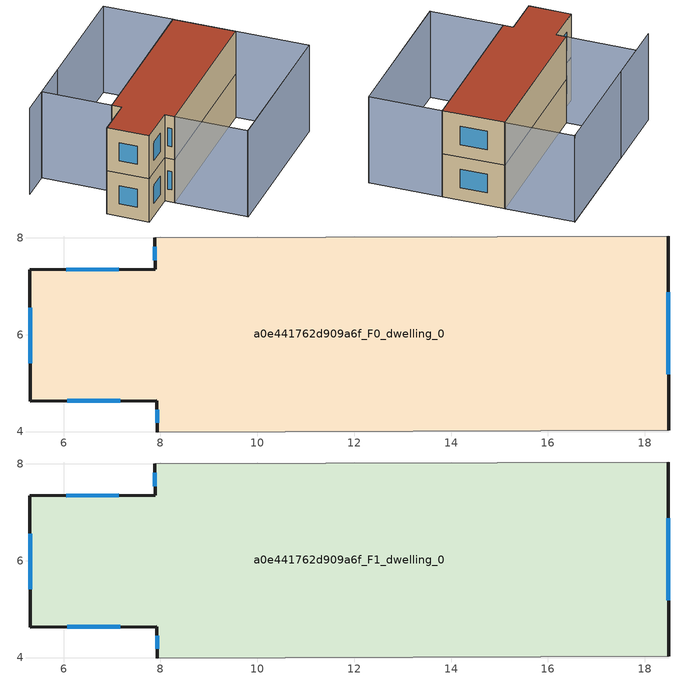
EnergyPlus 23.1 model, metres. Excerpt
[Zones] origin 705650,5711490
a0e441762d909a6f_F0_dwelling_0
 floor ground (EU_floor_Construction): 18.48,8.04 18.49,4.03 7.93,3.99 7.93,4.64 5.31,4.63 5.3,7.34 7.89,7.35 7.88,8 z0
 wall outside (EU_wall_Construction): 7.88,8 7.89,7.35 5.3,7.34 5.31,4.63 7.93,4.64 7.93,3.99 / 18.49,4.03 18.48,8.04 z0:3
 wall adiabatic (EU_wall_Construction): 18.48,8.04 7.88,8 / 7.93,3.99 18.49,4.03 z0:3
 window (EU_Window_Construction): 5.31,6.55 5.31,5.41 / 7.14,7.35 6.05,7.34 / 7.88,7.81 7.89,7.54 / 18.49,5.19 18.48,6.88 / 7.93,4.45 7.93,4.18 / 6.07,4.63 7.17,4.63 z0.87:2.13
a0e441762d909a6f_F1_dwelling_0
 floor to a0e441762d909a6f_F0_dwelling_0 (EU_floor_Construction): 18.48,8.04 18.49,4.03 7.93,3.99 7.93,4.64 5.31,4.63 5.3,7.34 7.89,7.35 7.88,8 z3
 wall outside (EU_wall_Construction): 7.88,8 7.89,7.35 5.3,7.34 5.31,4.63 7.93,4.64 7.93,3.99 / 18.49,4.03 18.48,8.04 z3:6
 wall adiabatic (EU_wall_Construction): 18.48,8.04 7.88,8 / 7.93,3.99 18.49,4.03 z3:6
 window (EU_Window_Construction): 5.31,6.55 5.31,5.41 / 7.14,7.35 6.05,7.34 / 7.88,7.81 7.89,7.54 / 18.49,5.19 18.48,6.88 / 7.93,4.45 7.93,4.18 / 6.07,4.63 7.17,4.63 z3.87:5.13
 roof outside (EU_roof_Construction): 18.49,4.03 18.48,8.04 7.88,8 7.89,7.35 5.3,7.34 5.31,4.63 7.93,4.64 7.93,3.99 z6
shading: 7.94,-0.65 18.51,-0.66 / 18.49,4.03 18.51,-0.66 / 18.51,-0.66 7.94,-0.7 / 7.94,-0.7 7.92,3.99 / 7.92,3.99 18.49,4.03 / 7.87,12.46 18.5,12.49 / 18.5,12.49 18.51,8.03 / 18.51,8.03 7.88,8 / 7.88,8 7.87,12.46 / 18.5,12.49 5.82,12.46 z0:6
[Building]
EU S2 Campaign: North Axis=0; Terrain=City; Solar Distribution=FullExterior
[Site:Location]
London: Latitude=51.5; Longitude=-0.5; Time Zone=0; Elevation=25
[SizingPeriod:WeatherFileDays]
AnnualSizingPeriod: Begin Month=1; Begin Day of Month=1; End Month=12; End Day of Month=31; Day of Week for Start Day=Monday; Use Weather File Daylight Saving Period=No; Use Weather File Rain and Snow Indicators=No
[MATERIAL]
EU_InternalMass_Material: Roughness=MediumRough; Thickness=0.1; Conductivity=1; Density=1800; Specific Heat=900; Thermal Absorptance=0.9; Solar Absorptance=0.7; Visible Absorptance=0.7
[MATERIAL:NOMASS] Roughness=MediumRough; Thermal Absorptance=0.9; Solar Absorptance=0.7; Visible Absorptance=0.7
Name | Thermal Resistance
EU_wall_NoMass | 0.724719
EU_roof_NoMass | 2.98947
EU_floor_NoMass | 2.39157
[WINDOWMATERIAL:SIMPLEGLAZINGSYSTEM]
EU_Window_SimpleGlazing: UFactor=2.63425; Solar Heat Gain Coefficient=0.76; Visible Transmittance=0.76
[CONSTRUCTION]
EU_wall_Construction: EU_wall_NoMass
EU_roof_Construction: EU_roof_NoMass
EU_floor_Construction: EU_floor_NoMass
EU_Window_Construction: EU_Window_SimpleGlazing
EU_InternalMass_Construction: EU_InternalMass_Material
[ZONE] Type=1; Multiplier=1; Ceiling Height=autocalculate; Volume=148.344; Floor Area=autocalculate; Part of Total Floor Area=Yes
a0e441762d909a6f_F0_dwelling_0; a0e441762d909a6f_F1_dwelling_0
[INTERNALMASS] Construction=EU_InternalMass_Construction; Surface Area=49.448
Name | Zone or ZoneList
a0e441762d909a6f_F0_dwelling_0_EU_InternalMass | a0e441762d909a6f_F0_dwelling_0
a0e441762d909a6f_F1_dwelling_0_EU_InternalMass | a0e441762d909a6f_F1_dwelling_0
[OTHEREQUIPMENT] Fuel Type=Electricity; Design Level Calculation Method=Watts/Area; Power per Zone Floor Area=1; Fraction Latent=0; Fraction Radiant=0; Fraction Lost=0; Carbon Dioxide Generation Rate=0; EndUse Subcategory=EU_Step8_InternalGains
Name | Zone or ZoneList or Space or SpaceList | Schedule
EU_Step8_InternalGain_a0e441762d909a6f_F0_dwelling_0_f000 | a0e441762d909a6f_F0_dwelling_0 | EU_Step8_GainSchedule_a0e441762d909a6f_F0_dwelling_0_f000
EU_Step8_InternalGain_a0e441762d909a6f_F1_dwelling_0_f000 | a0e441762d909a6f_F1_dwelling_0 | EU_Step8_GainSchedule_a0e441762d909a6f_F1_dwelling_0_f000
[ZONEVENTILATION:DESIGNFLOWRATE] Schedule=EU_AlwaysOn; Design Flow Rate Calculation Method=AirChanges/Hour; Air Changes per Hour=0.418135; Ventilation Type=Natural; Fan Pressure Rise=0; Fan Total Efficiency=1; Constant Term Coefficient=1; Temperature Term Coefficient=0; Velocity Term Coefficient=0; Velocity Squared Term Coefficient=0; Minimum Indoor Temperature=-100; Maximum Indoor Temperature=100; Delta Temperature=-100; Minimum Outdoor Temperature=-100; Maximum Outdoor Temperature=100; Maximum Wind Speed=40
Name | Zone or ZoneList or Space or SpaceList
EU_ConstantAir_a0e441762d909a6f_F0_dwelling_0 | a0e441762d909a6f_F0_dwelling_0
EU_ConstantAir_a0e441762d909a6f_F1_dwelling_0 | a0e441762d909a6f_F1_dwelling_0
[HVACTEMPLATE:THERMOSTAT] Constant Heating Setpoint=20; Constant Cooling Setpoint=50
EU_HeatOnly_a0e441762d909a6f_F0_dwelling_0; EU_HeatOnly_a0e441762d909a6f_F1_dwelling_0
[HVACTEMPLATE:ZONE:IDEALLOADSAIRSYSTEM] System Availability Schedule=EU_AlwaysOn; Maximum Heating Supply Air Temperature=50; Minimum Cooling Supply Air Temperature=13; Maximum Heating Supply Air Humidity Ratio=0.0156; Minimum Cooling Supply Air Humidity Ratio=0.0077; Heating Limit=NoLimit; Cooling Limit=NoLimit; Heating Availability Schedule=EU_AlwaysOn; Cooling Availability Schedule=EU_CoolingOff; Dehumidification Control Type=ConstantSensibleHeatRatio; Cooling Sensible Heat Ratio=0.7; Dehumidification Setpoint=60; Humidification Control Type=None; Humidification Setpoint=30; Outdoor Air Method=None; Outdoor Air Flow Rate per Person=0.00944; Outdoor Air Flow Rate per Zone Floor Area=0; Outdoor Air Flow Rate per Zone=0; Demand Controlled Ventilation Type=None; Outdoor Air Economizer Type=NoEconomizer; Heat Recovery Type=None; Sensible Heat Recovery Effectiveness=0.7; Latent Heat Recovery Effectiveness=0.65
Name | Template Thermostat
a0e441762d909a6f_F0_dwelling_0 | EU_HeatOnly_a0e441762d909a6f_F0_dwelling_0
a0e441762d909a6f_F1_dwelling_0 | EU_HeatOnly_a0e441762d909a6f_F1_dwelling_0
[SIZING:ZONE] Zone Cooling Design Supply Air Temperature Input Method=SupplyAirTemperature; Zone Cooling Design Supply Air Temperature=13; Zone Heating Design Supply Air Temperature Input Method=SupplyAirTemperature; Zone Heating Design Supply Air Temperature=50; Zone Cooling Design Supply Air Humidity Ratio=0.008; Zone Heating Design Supply Air Humidity Ratio=0.008; Cooling Design Air Flow Method=DesignDay; Cooling Design Air Flow Rate=0; Cooling Minimum Air Flow per Zone Floor Area=0.000762; Cooling Minimum Air Flow=0; Cooling Minimum Air Flow Fraction=0.2; Heating Design Air Flow Method=DesignDay; Heating Design Air Flow Rate=0; Heating Maximum Air Flow per Zone Floor Area=0.002032; Heating Maximum Air Flow=0.141576; Heating Maximum Air Flow Fraction=0.3; Account for Dedicated Outdoor Air System=No; Dedicated Outdoor Air System Control Strategy=NeutralSupplyAir; Dedicated Outdoor Air Low Setpoint Temperature for Design=autosize; Dedicated Outdoor Air High Setpoint Temperature for Design=autosize; Zone Load Sizing Method=Sensible Load Only No Latent Load; Zone Latent Cooling Design Supply Air Humidity Ratio Input Method=HumidityRatioDifference; Zone Cooling Design Supply Air Humidity Ratio Difference=0.005; Zone Latent Heating Design Supply Air Humidity Ratio Input Method=HumidityRatioDifference; Zone Humidification Design Supply Air Humidity Ratio Difference=0.005
a0e441762d909a6f_F0_dwelling_0; a0e441762d909a6f_F1_dwelling_0
[SCHEDULE:CONSTANT]
Name | Hourly Value
EU_AlwaysOn | 1
EU_CoolingOff | 0
[SCHEDULE:FILE] Column Number=1; Rows to Skip at Top=0; Number of Hours of Data=8760; Column Separator=Comma; Interpolate to Timestep=No; Minutes per Item=60; Adjust Schedule for Daylight Savings=Yes
Name | File
EU_Step8_GainSchedule_a0e441762d909a6f_F0_dwelling_0_f000 | ../../schedules/a0e441762d909a6f/a0e441762d909a6f_F0_dwelling_0_f000_gain.csv
EU_Step8_GainSchedule_a0e441762d909a6f_F1_dwelling_0_f000 | ../../schedules/a0e441762d909a6f/a0e441762d909a6f_F1_dwelling_0_f000_gain.csv
